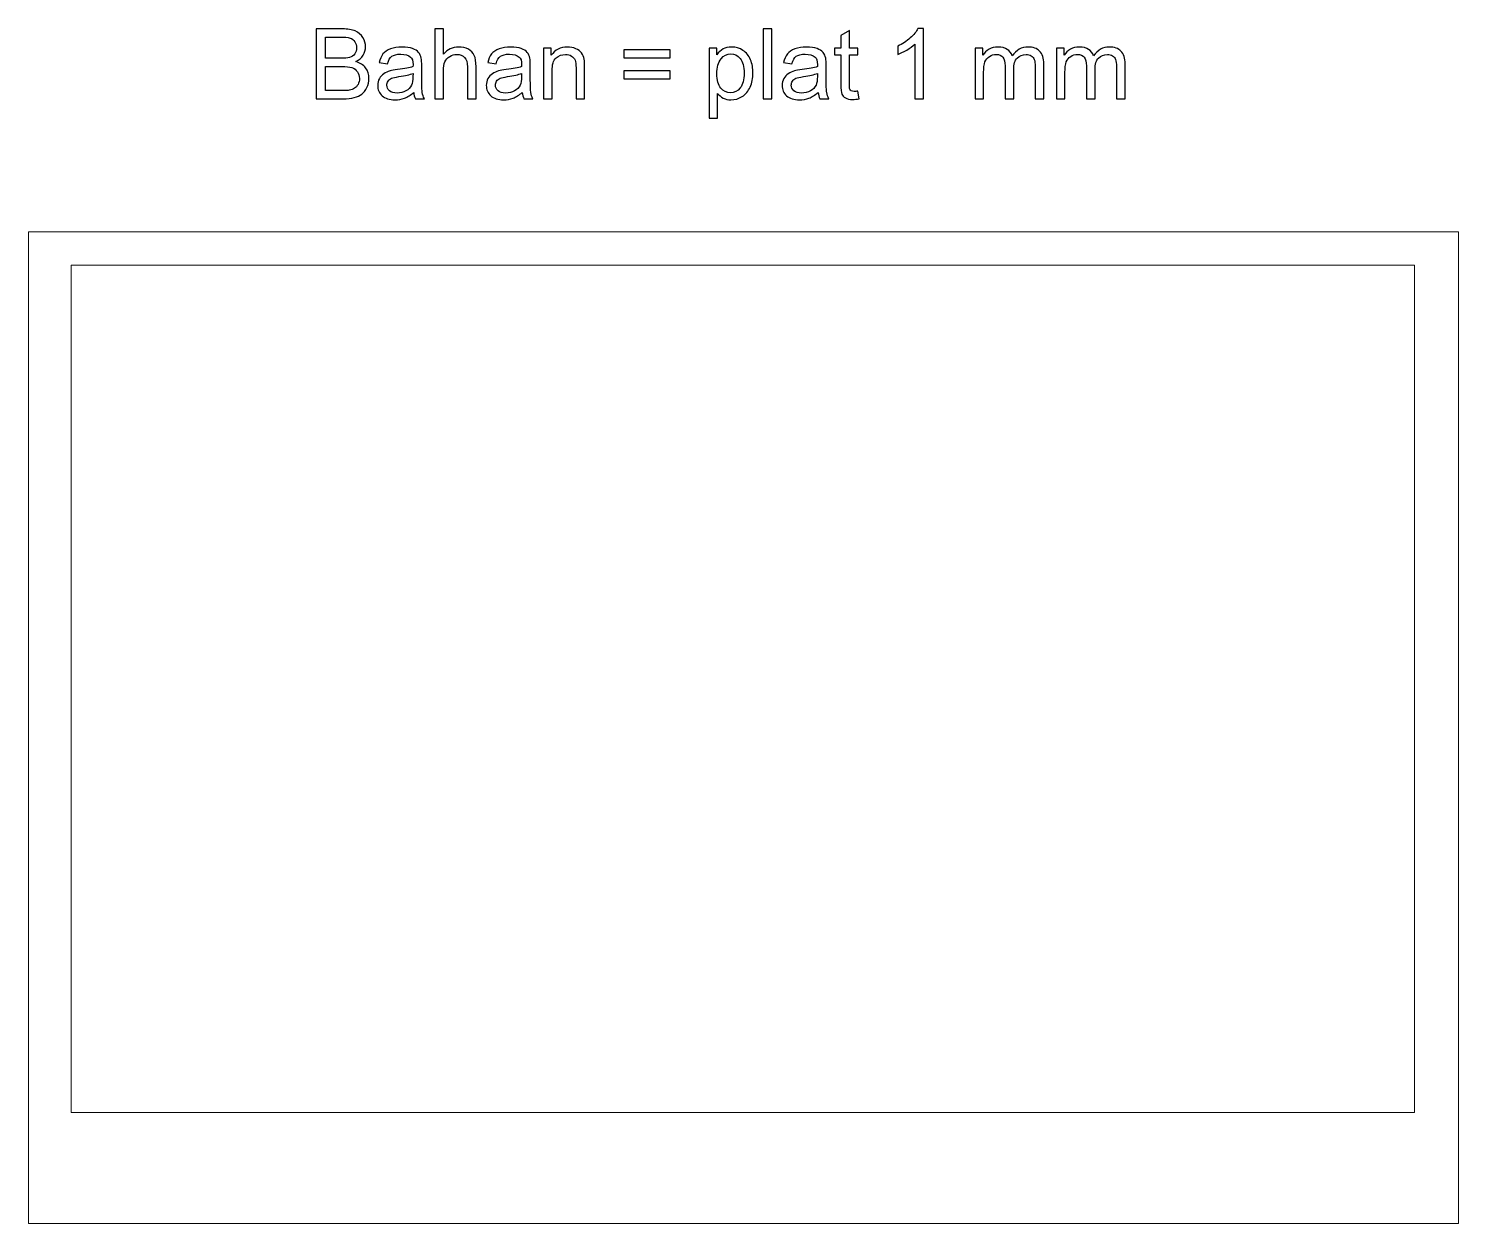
# Model space of a CAD drawing. Header units: millimetres. Extents: x -65 to 59, y -34 to 70.
import ezdxf

# ---------------------------------------------------------------- set-up
doc = ezdxf.new("R2010")
doc.units = ezdxf.units.MM
doc.header["$MEASUREMENT"] = 0
doc.layers.add('Layer 1', color=7, linetype='Continuous')

msp = doc.modelspace()

# ---------------------------------------------------------------- linework, layer by layer
at = {"layer": 'Layer 1', "color": 250, "lineweight": 20}
for points in [[(-64.9879, -33.5244), (59.0121, -33.5244), (59.0121, 52.4756), (-64.9879, 52.4756), (-64.9879, -33.5244)], [(-61.3009, -23.9024), (55.1991, -23.9024), (55.1991, 49.5976), (-61.3009, 49.5976), (-61.3009, -23.9024)]]:
    msp.add_lwpolyline(points, close=True, dxfattribs=at)
at = {"layer": 'Layer 1', "color": 250}
for points, knots in [([(-40.047, 64.0283), (-40.047, 64.0283), (-40.047, 70.0905), (-40.047, 70.0905), (-40.047, 70.0905), (-40.047, 70.0905), (-37.7723, 70.0905), (-37.7723, 70.0905), (-37.7723, 70.0905), (-37.3095, 70.0905), (-36.9383, 70.0298), (-36.6575, 69.907), (-36.6575, 69.907), (-36.3781, 69.7842), (-36.1594, 69.5952), (-36.0014, 69.3397), (-36.0014, 69.3397), (-35.8419, 69.0857), (-35.7629, 68.819), (-35.7629, 68.5396), (-35.7629, 68.5396), (-35.7629, 68.2814), (-35.8334, 68.0373), (-35.9731, 67.8087), (-35.9731, 67.8087), (-36.1128, 67.5801), (-36.3245, 67.3952), (-36.6081, 67.2541), (-36.6081, 67.2541), (-36.2412, 67.1469), (-35.959, 66.9634), (-35.7629, 66.7038), (-35.7629, 66.7038), (-35.5653, 66.4455), (-35.4665, 66.1393), (-35.4665, 65.7866), (-35.4665, 65.7866), (-35.4665, 65.5015), (-35.5272, 65.2376), (-35.6472, 64.9935), (-35.6472, 64.9935), (-35.7671, 64.7494), (-35.9153, 64.5617), (-36.0917, 64.4291), (-36.0917, 64.4291), (-36.2681, 64.2978), (-36.4896, 64.1976), (-36.7549, 64.1299), (-36.7549, 64.1299), (-37.0216, 64.0622), (-37.3476, 64.0283), (-37.7342, 64.0283), (-37.7342, 64.0283), (-37.7342, 64.0283), (-40.047, 64.0283), (-40.047, 64.0283)], [0, 0, 0, 0, 0.06666667, 0.06666667, 0.06666667, 0.06666667, 0.13333333, 0.13333333, 0.13333333, 0.13333333, 0.2, 0.2, 0.2, 0.2, 0.26666667, 0.26666667, 0.26666667, 0.26666667, 0.33333333, 0.33333333, 0.33333333, 0.33333333, 0.4, 0.4, 0.4, 0.4, 0.46666667, 0.46666667, 0.46666667, 0.46666667, 0.53333333, 0.53333333, 0.53333333, 0.53333333, 0.6, 0.6, 0.6, 0.6, 0.66666667, 0.66666667, 0.66666667, 0.66666667, 0.73333333, 0.73333333, 0.73333333, 0.73333333, 0.8, 0.8, 0.8, 0.8, 0.86666667, 0.86666667, 0.86666667, 0.86666667, 1, 1, 1, 1]), ([(-29.7501, 64.0283), (-29.7501, 64.0283), (-29.7501, 70.0905), (-29.7501, 70.0905), (-29.7501, 70.0905), (-29.7501, 70.0905), (-29.005, 70.0905), (-29.005, 70.0905), (-29.005, 70.0905), (-29.005, 70.0905), (-29.005, 67.9089), (-29.005, 67.9089), (-29.005, 67.9089), (-28.6593, 68.3139), (-28.2233, 68.5157), (-27.6955, 68.5157), (-27.6955, 68.5157), (-27.3724, 68.5157), (-27.0916, 68.4522), (-26.8517, 68.3237), (-26.8517, 68.3237), (-26.6132, 68.1953), (-26.4424, 68.0189), (-26.3394, 67.7932), (-26.3394, 67.7932), (-26.2364, 67.5674), (-26.1856, 67.2386), (-26.1856, 66.8096), (-26.1856, 66.8096), (-26.1856, 66.8096), (-26.1856, 64.0283), (-26.1856, 64.0283), (-26.1856, 64.0283), (-26.1856, 64.0283), (-26.9307, 64.0283), (-26.9307, 64.0283), (-26.9307, 64.0283), (-26.9307, 64.0283), (-26.9307, 66.8068), (-26.9307, 66.8068), (-26.9307, 66.8068), (-26.9307, 67.1779), (-27.0111, 67.4488), (-27.1706, 67.6182), (-27.1706, 67.6182), (-27.3314, 67.7875), (-27.5572, 67.8722), (-27.8507, 67.8722), (-27.8507, 67.8722), (-28.0695, 67.8722), (-28.2755, 67.8157), (-28.4688, 67.7014), (-28.4688, 67.7014), (-28.6621, 67.5871), (-28.799, 67.4319), (-28.8823, 67.2358), (-28.8823, 67.2358), (-28.9641, 67.041), (-29.005, 66.7715), (-29.005, 66.4272), (-29.005, 66.4272), (-29.005, 66.4272), (-29.005, 64.0283), (-29.005, 64.0283), (-29.005, 64.0283), (-29.005, 64.0283), (-29.7501, 64.0283), (-29.7501, 64.0283)], [0, 0, 0, 0, 0.05555556, 0.05555556, 0.05555556, 0.05555556, 0.11111111, 0.11111111, 0.11111111, 0.11111111, 0.16666667, 0.16666667, 0.16666667, 0.16666667, 0.22222222, 0.22222222, 0.22222222, 0.22222222, 0.27777778, 0.27777778, 0.27777778, 0.27777778, 0.33333333, 0.33333333, 0.33333333, 0.33333333, 0.38888889, 0.38888889, 0.38888889, 0.38888889, 0.44444444, 0.44444444, 0.44444444, 0.44444444, 0.5, 0.5, 0.5, 0.5, 0.55555556, 0.55555556, 0.55555556, 0.55555556, 0.61111111, 0.61111111, 0.61111111, 0.61111111, 0.66666667, 0.66666667, 0.66666667, 0.66666667, 0.72222222, 0.72222222, 0.72222222, 0.72222222, 0.77777778, 0.77777778, 0.77777778, 0.77777778, 0.83333333, 0.83333333, 0.83333333, 0.83333333, 0.88888889, 0.88888889, 0.88888889, 0.88888889, 1, 1, 1, 1]), ([(-1.2822, 64.0283), (-1.2822, 64.0283), (-1.2822, 70.0905), (-1.2822, 70.0905), (-1.2822, 70.0905), (-1.2822, 70.0905), (-0.5372, 70.0905), (-0.5372, 70.0905), (-0.5372, 70.0905), (-0.5372, 70.0905), (-0.5372, 64.0283), (-0.5372, 64.0283), (-0.5372, 64.0283), (-0.5372, 64.0283), (-1.2822, 64.0283), (-1.2822, 64.0283)], [0, 0, 0, 0, 0.2, 0.2, 0.2, 0.2, 0.4, 0.4, 0.4, 0.4, 0.6, 0.6, 0.6, 0.6, 1, 1, 1, 1]), ([(6.9417, 64.6929), (6.9417, 64.6929), (7.0433, 64.0354), (7.0433, 64.0354), (7.0433, 64.0354), (6.8345, 63.9916), (6.6468, 63.969), (6.4831, 63.969), (6.4831, 63.969), (6.2136, 63.969), (6.0048, 64.0114), (5.8552, 64.0974), (5.8552, 64.0974), (5.707, 64.1835), (5.6026, 64.295), (5.5419, 64.4347), (5.5419, 64.4347), (5.4812, 64.5744), (5.4516, 64.8679), (5.4516, 65.3152), (5.4516, 65.3152), (5.4516, 65.3152), (5.4516, 67.8468), (5.4516, 67.8468), (5.4516, 67.8468), (5.4516, 67.8468), (4.9013, 67.8468), (4.9013, 67.8468), (4.9013, 67.8468), (4.9013, 67.8468), (4.9013, 68.4225), (4.9013, 68.4225), (4.9013, 68.4225), (4.9013, 68.4225), (5.4516, 68.4225), (5.4516, 68.4225), (5.4516, 68.4225), (5.4516, 68.4225), (5.4516, 69.5091), (5.4516, 69.5091), (5.4516, 69.5091), (5.4516, 69.5091), (6.1967, 69.9564), (6.1967, 69.9564), (6.1967, 69.9564), (6.1967, 69.9564), (6.1967, 68.4225), (6.1967, 68.4225), (6.1967, 68.4225), (6.1967, 68.4225), (6.9417, 68.4225), (6.9417, 68.4225), (6.9417, 68.4225), (6.9417, 68.4225), (6.9417, 67.8468), (6.9417, 67.8468), (6.9417, 67.8468), (6.9417, 67.8468), (6.1967, 67.8468), (6.1967, 67.8468), (6.1967, 67.8468), (6.1967, 67.8468), (6.1967, 65.2729), (6.1967, 65.2729), (6.1967, 65.2729), (6.1967, 65.0598), (6.2094, 64.9229), (6.2362, 64.8623), (6.2362, 64.8623), (6.2616, 64.8016), (6.3039, 64.7536), (6.3632, 64.7169), (6.3632, 64.7169), (6.4225, 64.6816), (6.5071, 64.6633), (6.6172, 64.6633), (6.6172, 64.6633), (6.699, 64.6633), (6.8077, 64.6732), (6.9417, 64.6929)], [0, 0, 0, 0, 0.04761905, 0.04761905, 0.04761905, 0.04761905, 0.0952381, 0.0952381, 0.0952381, 0.0952381, 0.14285714, 0.14285714, 0.14285714, 0.14285714, 0.19047619, 0.19047619, 0.19047619, 0.19047619, 0.23809524, 0.23809524, 0.23809524, 0.23809524, 0.28571429, 0.28571429, 0.28571429, 0.28571429, 0.33333333, 0.33333333, 0.33333333, 0.33333333, 0.38095238, 0.38095238, 0.38095238, 0.38095238, 0.42857143, 0.42857143, 0.42857143, 0.42857143, 0.47619048, 0.47619048, 0.47619048, 0.47619048, 0.52380952, 0.52380952, 0.52380952, 0.52380952, 0.57142857, 0.57142857, 0.57142857, 0.57142857, 0.61904762, 0.61904762, 0.61904762, 0.61904762, 0.66666667, 0.66666667, 0.66666667, 0.66666667, 0.71428571, 0.71428571, 0.71428571, 0.71428571, 0.76190476, 0.76190476, 0.76190476, 0.76190476, 0.80952381, 0.80952381, 0.80952381, 0.80952381, 0.85714286, 0.85714286, 0.85714286, 0.85714286, 0.9047619, 0.9047619, 0.9047619, 0.9047619, 1, 1, 1, 1]), ([(12.62, 64.0283), (12.62, 64.0283), (11.8749, 64.0283), (11.8749, 64.0283), (11.8749, 64.0283), (11.8749, 64.0283), (11.8749, 68.7725), (11.8749, 68.7725), (11.8749, 68.7725), (11.6957, 68.6003), (11.4601, 68.4296), (11.1694, 68.2588), (11.1694, 68.2588), (10.8787, 68.0881), (10.6162, 67.9597), (10.3848, 67.875), (10.3848, 67.875), (10.3848, 67.875), (10.3848, 68.5947), (10.3848, 68.5947), (10.3848, 68.5947), (10.8011, 68.7894), (11.1652, 69.0265), (11.477, 69.3059), (11.477, 69.3059), (11.7889, 69.5839), (12.0104, 69.8534), (12.1402, 70.1159), (12.1402, 70.1159), (12.1402, 70.1159), (12.62, 70.1159), (12.62, 70.1159), (12.62, 70.1159), (12.62, 70.1159), (12.62, 64.0283), (12.62, 64.0283)], [0, 0, 0, 0, 0.1, 0.1, 0.1, 0.1, 0.2, 0.2, 0.2, 0.2, 0.3, 0.3, 0.3, 0.3, 0.4, 0.4, 0.4, 0.4, 0.5, 0.5, 0.5, 0.5, 0.6, 0.6, 0.6, 0.6, 0.7, 0.7, 0.7, 0.7, 0.8, 0.8, 0.8, 0.8, 1, 1, 1, 1]), ([(-39.2427, 67.542), (-39.2427, 67.542), (-37.9318, 67.542), (-37.9318, 67.542), (-37.9318, 67.542), (-37.5762, 67.542), (-37.3208, 67.566), (-37.1669, 67.6125), (-37.1669, 67.6125), (-36.9623, 67.6732), (-36.8085, 67.7748), (-36.7055, 67.9159), (-36.7055, 67.9159), (-36.6025, 68.057), (-36.5503, 68.2334), (-36.5503, 68.4465), (-36.5503, 68.4465), (-36.5503, 68.6483), (-36.5983, 68.8261), (-36.6956, 68.9785), (-36.6956, 68.9785), (-36.7916, 69.1323), (-36.9299, 69.2381), (-37.1091, 69.2946), (-37.1091, 69.2946), (-37.2883, 69.351), (-37.5959, 69.3793), (-38.0305, 69.3793), (-38.0305, 69.3793), (-38.0305, 69.3793), (-39.2427, 69.3793), (-39.2427, 69.3793), (-39.2427, 69.3793), (-39.2427, 69.3793), (-39.2427, 67.542), (-39.2427, 67.542)], [0, 0, 0, 0, 0.1, 0.1, 0.1, 0.1, 0.2, 0.2, 0.2, 0.2, 0.3, 0.3, 0.3, 0.3, 0.4, 0.4, 0.4, 0.4, 0.5, 0.5, 0.5, 0.5, 0.6, 0.6, 0.6, 0.6, 0.7, 0.7, 0.7, 0.7, 0.8, 0.8, 0.8, 0.8, 1, 1, 1, 1]), ([(-31.5888, 64.5786), (-31.8654, 64.343), (-32.1321, 64.1779), (-32.3875, 64.0805), (-32.3875, 64.0805), (-32.6429, 63.9831), (-32.9166, 63.9352), (-33.2102, 63.9352), (-33.2102, 63.9352), (-33.6928, 63.9352), (-34.0639, 64.0523), (-34.3235, 64.2879), (-34.3235, 64.2879), (-34.5832, 64.5222), (-34.713, 64.8228), (-34.713, 65.1882), (-34.713, 65.1882), (-34.713, 65.4027), (-34.6636, 65.5989), (-34.5662, 65.7767), (-34.5662, 65.7767), (-34.4675, 65.9545), (-34.3391, 66.0956), (-34.181, 66.2028), (-34.181, 66.2028), (-34.0216, 66.3101), (-33.8438, 66.3919), (-33.6448, 66.447), (-33.6448, 66.447), (-33.498, 66.4851), (-33.2765, 66.5217), (-32.9816, 66.5584), (-32.9816, 66.5584), (-32.3804, 66.629), (-31.9359, 66.7151), (-31.6523, 66.8138), (-31.6523, 66.8138), (-31.6495, 66.9154), (-31.6481, 66.9804), (-31.6481, 67.0072), (-31.6481, 67.0072), (-31.6481, 67.3091), (-31.7186, 67.5222), (-31.8597, 67.6464), (-31.8597, 67.6464), (-32.0502, 67.8143), (-32.3339, 67.8976), (-32.7092, 67.8976), (-32.7092, 67.8976), (-33.0606, 67.8976), (-33.3202, 67.8355), (-33.4867, 67.7127), (-33.4867, 67.7127), (-33.6547, 67.59), (-33.7774, 67.3726), (-33.8579, 67.0594), (-33.8579, 67.0594), (-33.8579, 67.0594), (-34.586, 67.161), (-34.586, 67.161), (-34.586, 67.161), (-34.5197, 67.4728), (-34.411, 67.7254), (-34.2586, 67.9173), (-34.2586, 67.9173), (-34.1062, 68.1092), (-33.8861, 68.256), (-33.5982, 68.3604), (-33.5982, 68.3604), (-33.3118, 68.4634), (-32.9773, 68.5157), (-32.5991, 68.5157), (-32.5991, 68.5157), (-32.2238, 68.5157), (-31.9176, 68.4719), (-31.6819, 68.383), (-31.6819, 68.383), (-31.4477, 68.2941), (-31.2741, 68.184), (-31.164, 68.05), (-31.164, 68.05), (-31.054, 67.9159), (-30.9764, 67.7466), (-30.9312, 67.542), (-30.9312, 67.542), (-30.9072, 67.415), (-30.8945, 67.1864), (-30.8945, 66.8576), (-30.8945, 66.8576), (-30.8945, 66.8576), (-30.8945, 65.8698), (-30.8945, 65.8698), (-30.8945, 65.8698), (-30.8945, 65.1798), (-30.879, 64.7437), (-30.848, 64.5589), (-30.848, 64.5589), (-30.8183, 64.374), (-30.7562, 64.1976), (-30.6659, 64.0283), (-30.6659, 64.0283), (-30.6659, 64.0283), (-31.4449, 64.0283), (-31.4449, 64.0283), (-31.4449, 64.0283), (-31.5196, 64.1849), (-31.5676, 64.3684), (-31.5888, 64.5786)], [0, 0, 0, 0, 0.03571429, 0.03571429, 0.03571429, 0.03571429, 0.07142857, 0.07142857, 0.07142857, 0.07142857, 0.10714286, 0.10714286, 0.10714286, 0.10714286, 0.14285714, 0.14285714, 0.14285714, 0.14285714, 0.17857143, 0.17857143, 0.17857143, 0.17857143, 0.21428571, 0.21428571, 0.21428571, 0.21428571, 0.25, 0.25, 0.25, 0.25, 0.28571429, 0.28571429, 0.28571429, 0.28571429, 0.32142857, 0.32142857, 0.32142857, 0.32142857, 0.35714286, 0.35714286, 0.35714286, 0.35714286, 0.39285714, 0.39285714, 0.39285714, 0.39285714, 0.42857143, 0.42857143, 0.42857143, 0.42857143, 0.46428571, 0.46428571, 0.46428571, 0.46428571, 0.5, 0.5, 0.5, 0.5, 0.53571429, 0.53571429, 0.53571429, 0.53571429, 0.57142857, 0.57142857, 0.57142857, 0.57142857, 0.60714286, 0.60714286, 0.60714286, 0.60714286, 0.64285714, 0.64285714, 0.64285714, 0.64285714, 0.67857143, 0.67857143, 0.67857143, 0.67857143, 0.71428571, 0.71428571, 0.71428571, 0.71428571, 0.75, 0.75, 0.75, 0.75, 0.78571429, 0.78571429, 0.78571429, 0.78571429, 0.82142857, 0.82142857, 0.82142857, 0.82142857, 0.85714286, 0.85714286, 0.85714286, 0.85714286, 0.89285714, 0.89285714, 0.89285714, 0.89285714, 0.92857143, 0.92857143, 0.92857143, 0.92857143, 1, 1, 1, 1]), ([(-22.171, 64.5786), (-22.4476, 64.343), (-22.7143, 64.1779), (-22.9697, 64.0805), (-22.9697, 64.0805), (-23.2251, 63.9831), (-23.4988, 63.9352), (-23.7924, 63.9352), (-23.7924, 63.9352), (-24.275, 63.9352), (-24.6461, 64.0523), (-24.9057, 64.2879), (-24.9057, 64.2879), (-25.1654, 64.5222), (-25.2952, 64.8228), (-25.2952, 65.1882), (-25.2952, 65.1882), (-25.2952, 65.4027), (-25.2458, 65.5989), (-25.1484, 65.7767), (-25.1484, 65.7767), (-25.0497, 65.9545), (-24.9213, 66.0956), (-24.7632, 66.2028), (-24.7632, 66.2028), (-24.6038, 66.3101), (-24.426, 66.3919), (-24.227, 66.447), (-24.227, 66.447), (-24.0802, 66.4851), (-23.8587, 66.5217), (-23.5638, 66.5584), (-23.5638, 66.5584), (-22.9626, 66.629), (-22.5181, 66.7151), (-22.2345, 66.8138), (-22.2345, 66.8138), (-22.2317, 66.9154), (-22.2303, 66.9804), (-22.2303, 67.0072), (-22.2303, 67.0072), (-22.2303, 67.3091), (-22.3008, 67.5222), (-22.4419, 67.6464), (-22.4419, 67.6464), (-22.6324, 67.8143), (-22.9161, 67.8976), (-23.2914, 67.8976), (-23.2914, 67.8976), (-23.6428, 67.8976), (-23.9024, 67.8355), (-24.0689, 67.7127), (-24.0689, 67.7127), (-24.2369, 67.59), (-24.3596, 67.3726), (-24.4401, 67.0594), (-24.4401, 67.0594), (-24.4401, 67.0594), (-25.1682, 67.161), (-25.1682, 67.161), (-25.1682, 67.161), (-25.1019, 67.4728), (-24.9932, 67.7254), (-24.8408, 67.9173), (-24.8408, 67.9173), (-24.6884, 68.1092), (-24.4683, 68.256), (-24.1804, 68.3604), (-24.1804, 68.3604), (-23.894, 68.4634), (-23.5595, 68.5157), (-23.1813, 68.5157), (-23.1813, 68.5157), (-22.806, 68.5157), (-22.4998, 68.4719), (-22.2641, 68.383), (-22.2641, 68.383), (-22.0299, 68.2941), (-21.8563, 68.184), (-21.7462, 68.05), (-21.7462, 68.05), (-21.6362, 67.9159), (-21.5586, 67.7466), (-21.5134, 67.542), (-21.5134, 67.542), (-21.4894, 67.415), (-21.4767, 67.1864), (-21.4767, 66.8576), (-21.4767, 66.8576), (-21.4767, 66.8576), (-21.4767, 65.8698), (-21.4767, 65.8698), (-21.4767, 65.8698), (-21.4767, 65.1798), (-21.4612, 64.7437), (-21.4302, 64.5589), (-21.4302, 64.5589), (-21.4005, 64.374), (-21.3384, 64.1976), (-21.2481, 64.0283), (-21.2481, 64.0283), (-21.2481, 64.0283), (-22.0271, 64.0283), (-22.0271, 64.0283), (-22.0271, 64.0283), (-22.1018, 64.1849), (-22.1498, 64.3684), (-22.171, 64.5786)], [0, 0, 0, 0, 0.03571429, 0.03571429, 0.03571429, 0.03571429, 0.07142857, 0.07142857, 0.07142857, 0.07142857, 0.10714286, 0.10714286, 0.10714286, 0.10714286, 0.14285714, 0.14285714, 0.14285714, 0.14285714, 0.17857143, 0.17857143, 0.17857143, 0.17857143, 0.21428571, 0.21428571, 0.21428571, 0.21428571, 0.25, 0.25, 0.25, 0.25, 0.28571429, 0.28571429, 0.28571429, 0.28571429, 0.32142857, 0.32142857, 0.32142857, 0.32142857, 0.35714286, 0.35714286, 0.35714286, 0.35714286, 0.39285714, 0.39285714, 0.39285714, 0.39285714, 0.42857143, 0.42857143, 0.42857143, 0.42857143, 0.46428571, 0.46428571, 0.46428571, 0.46428571, 0.5, 0.5, 0.5, 0.5, 0.53571429, 0.53571429, 0.53571429, 0.53571429, 0.57142857, 0.57142857, 0.57142857, 0.57142857, 0.60714286, 0.60714286, 0.60714286, 0.60714286, 0.64285714, 0.64285714, 0.64285714, 0.64285714, 0.67857143, 0.67857143, 0.67857143, 0.67857143, 0.71428571, 0.71428571, 0.71428571, 0.71428571, 0.75, 0.75, 0.75, 0.75, 0.78571429, 0.78571429, 0.78571429, 0.78571429, 0.82142857, 0.82142857, 0.82142857, 0.82142857, 0.85714286, 0.85714286, 0.85714286, 0.85714286, 0.89285714, 0.89285714, 0.89285714, 0.89285714, 0.92857143, 0.92857143, 0.92857143, 0.92857143, 1, 1, 1, 1]), ([(-20.3323, 64.0283), (-20.3323, 64.0283), (-20.3323, 68.4225), (-20.3323, 68.4225), (-20.3323, 68.4225), (-20.3323, 68.4225), (-19.6634, 68.4225), (-19.6634, 68.4225), (-19.6634, 68.4225), (-19.6634, 68.4225), (-19.6634, 67.7988), (-19.6634, 67.7988), (-19.6634, 67.7988), (-19.3417, 68.2772), (-18.876, 68.5157), (-18.2678, 68.5157), (-18.2678, 68.5157), (-18.0025, 68.5157), (-17.7598, 68.4677), (-17.5383, 68.3731), (-17.5383, 68.3731), (-17.3167, 68.2786), (-17.1502, 68.153), (-17.0402, 67.9992), (-17.0402, 67.9992), (-16.9301, 67.8454), (-16.8525, 67.6619), (-16.8087, 67.4503), (-16.8087, 67.4503), (-16.7819, 67.312), (-16.7678, 67.0707), (-16.7678, 66.7264), (-16.7678, 66.7264), (-16.7678, 66.7264), (-16.7678, 64.0283), (-16.7678, 64.0283), (-16.7678, 64.0283), (-16.7678, 64.0283), (-17.5129, 64.0283), (-17.5129, 64.0283), (-17.5129, 64.0283), (-17.5129, 64.0283), (-17.5129, 66.6981), (-17.5129, 66.6981), (-17.5129, 66.6981), (-17.5129, 67.0015), (-17.5411, 67.2287), (-17.599, 67.3783), (-17.599, 67.3783), (-17.6568, 67.5279), (-17.7598, 67.6478), (-17.9066, 67.7381), (-17.9066, 67.7381), (-18.0533, 67.827), (-18.2269, 67.8722), (-18.4245, 67.8722), (-18.4245, 67.8722), (-18.7406, 67.8722), (-19.0129, 67.772), (-19.2429, 67.5702), (-19.2429, 67.5702), (-19.4729, 67.3698), (-19.5872, 66.9874), (-19.5872, 66.4258), (-19.5872, 66.4258), (-19.5872, 66.4258), (-19.5872, 64.0283), (-19.5872, 64.0283), (-19.5872, 64.0283), (-19.5872, 64.0283), (-20.3323, 64.0283), (-20.3323, 64.0283)], [0, 0, 0, 0, 0.05263158, 0.05263158, 0.05263158, 0.05263158, 0.10526316, 0.10526316, 0.10526316, 0.10526316, 0.15789474, 0.15789474, 0.15789474, 0.15789474, 0.21052632, 0.21052632, 0.21052632, 0.21052632, 0.26315789, 0.26315789, 0.26315789, 0.26315789, 0.31578947, 0.31578947, 0.31578947, 0.31578947, 0.36842105, 0.36842105, 0.36842105, 0.36842105, 0.42105263, 0.42105263, 0.42105263, 0.42105263, 0.47368421, 0.47368421, 0.47368421, 0.47368421, 0.52631579, 0.52631579, 0.52631579, 0.52631579, 0.57894737, 0.57894737, 0.57894737, 0.57894737, 0.63157895, 0.63157895, 0.63157895, 0.63157895, 0.68421053, 0.68421053, 0.68421053, 0.68421053, 0.73684211, 0.73684211, 0.73684211, 0.73684211, 0.78947368, 0.78947368, 0.78947368, 0.78947368, 0.84210526, 0.84210526, 0.84210526, 0.84210526, 0.89473684, 0.89473684, 0.89473684, 0.89473684, 1, 1, 1, 1]), ([(-9.3595, 67.5928), (-9.3595, 67.5928), (-13.3558, 67.5928), (-13.3558, 67.5928), (-13.3558, 67.5928), (-13.3558, 67.5928), (-13.3558, 68.2871), (-13.3558, 68.2871), (-13.3558, 68.2871), (-13.3558, 68.2871), (-9.3595, 68.2871), (-9.3595, 68.2871), (-9.3595, 68.2871), (-9.3595, 68.2871), (-9.3595, 67.5928), (-9.3595, 67.5928)], [0, 0, 0, 0, 0.2, 0.2, 0.2, 0.2, 0.4, 0.4, 0.4, 0.4, 0.6, 0.6, 0.6, 0.6, 1, 1, 1, 1]), ([(-5.9742, 62.3434), (-5.9742, 62.3434), (-5.9742, 68.4225), (-5.9742, 68.4225), (-5.9742, 68.4225), (-5.9742, 68.4225), (-5.2969, 68.4225), (-5.2969, 68.4225), (-5.2969, 68.4225), (-5.2969, 68.4225), (-5.2969, 67.8454), (-5.2969, 67.8454), (-5.2969, 67.8454), (-5.1374, 68.0683), (-4.9568, 68.2362), (-4.755, 68.3477), (-4.755, 68.3477), (-4.5546, 68.4592), (-4.3105, 68.5157), (-4.024, 68.5157), (-4.024, 68.5157), (-3.6487, 68.5157), (-3.3185, 68.4197), (-3.032, 68.2264), (-3.032, 68.2264), (-2.7456, 68.0345), (-2.5297, 67.7621), (-2.3829, 67.4122), (-2.3829, 67.4122), (-2.2376, 67.0608), (-2.1642, 66.677), (-2.1642, 66.2579), (-2.1642, 66.2579), (-2.1642, 65.8105), (-2.2446, 65.407), (-2.4055, 65.0471), (-2.4055, 65.0471), (-2.5664, 64.6887), (-2.8006, 64.4135), (-3.1082, 64.2216), (-3.1082, 64.2216), (-3.4144, 64.0311), (-3.7376, 63.9352), (-4.0762, 63.9352), (-4.0762, 63.9352), (-4.3246, 63.9352), (-4.5476, 63.9874), (-4.7437, 64.0918), (-4.7437, 64.0918), (-4.9413, 64.1962), (-5.1021, 64.3275), (-5.2291, 64.4869), (-5.2291, 64.4869), (-5.2291, 64.4869), (-5.2291, 62.3434), (-5.2291, 62.3434), (-5.2291, 62.3434), (-5.2291, 62.3434), (-5.9742, 62.3434), (-5.9742, 62.3434)], [0, 0, 0, 0, 0.0625, 0.0625, 0.0625, 0.0625, 0.125, 0.125, 0.125, 0.125, 0.1875, 0.1875, 0.1875, 0.1875, 0.25, 0.25, 0.25, 0.25, 0.3125, 0.3125, 0.3125, 0.3125, 0.375, 0.375, 0.375, 0.375, 0.4375, 0.4375, 0.4375, 0.4375, 0.5, 0.5, 0.5, 0.5, 0.5625, 0.5625, 0.5625, 0.5625, 0.625, 0.625, 0.625, 0.625, 0.6875, 0.6875, 0.6875, 0.6875, 0.75, 0.75, 0.75, 0.75, 0.8125, 0.8125, 0.8125, 0.8125, 0.875, 0.875, 0.875, 0.875, 1, 1, 1, 1]), ([(3.4859, 64.5786), (3.2093, 64.343), (2.9426, 64.1779), (2.6872, 64.0805), (2.6872, 64.0805), (2.4318, 63.9831), (2.1581, 63.9352), (1.8645, 63.9352), (1.8645, 63.9352), (1.3819, 63.9352), (1.0108, 64.0523), (0.7512, 64.2879), (0.7512, 64.2879), (0.4915, 64.5222), (0.3617, 64.8228), (0.3617, 65.1882), (0.3617, 65.1882), (0.3617, 65.4027), (0.4111, 65.5989), (0.5085, 65.7767), (0.5085, 65.7767), (0.6072, 65.9545), (0.7356, 66.0956), (0.8937, 66.2028), (0.8937, 66.2028), (1.0531, 66.3101), (1.2309, 66.3919), (1.4299, 66.447), (1.4299, 66.447), (1.5767, 66.4851), (1.7982, 66.5217), (2.0931, 66.5584), (2.0931, 66.5584), (2.6943, 66.629), (3.1388, 66.7151), (3.4224, 66.8138), (3.4224, 66.8138), (3.4252, 66.9154), (3.4266, 66.9804), (3.4266, 67.0072), (3.4266, 67.0072), (3.4266, 67.3091), (3.3561, 67.5222), (3.215, 67.6464), (3.215, 67.6464), (3.0245, 67.8143), (2.7408, 67.8976), (2.3655, 67.8976), (2.3655, 67.8976), (2.0141, 67.8976), (1.7545, 67.8355), (1.588, 67.7127), (1.588, 67.7127), (1.42, 67.59), (1.2973, 67.3726), (1.2168, 67.0594), (1.2168, 67.0594), (1.2168, 67.0594), (0.4887, 67.161), (0.4887, 67.161), (0.4887, 67.161), (0.555, 67.4728), (0.6637, 67.7254), (0.8161, 67.9173), (0.8161, 67.9173), (0.9685, 68.1092), (1.1886, 68.256), (1.4765, 68.3604), (1.4765, 68.3604), (1.7629, 68.4634), (2.0974, 68.5157), (2.4756, 68.5157), (2.4756, 68.5157), (2.8509, 68.5157), (3.1571, 68.4719), (3.3928, 68.383), (3.3928, 68.383), (3.627, 68.2941), (3.8006, 68.184), (3.9107, 68.05), (3.9107, 68.05), (4.0207, 67.9159), (4.0983, 67.7466), (4.1435, 67.542), (4.1435, 67.542), (4.1675, 67.415), (4.1802, 67.1864), (4.1802, 66.8576), (4.1802, 66.8576), (4.1802, 66.8576), (4.1802, 65.8698), (4.1802, 65.8698), (4.1802, 65.8698), (4.1802, 65.1798), (4.1957, 64.7437), (4.2267, 64.5589), (4.2267, 64.5589), (4.2564, 64.374), (4.3185, 64.1976), (4.4088, 64.0283), (4.4088, 64.0283), (4.4088, 64.0283), (3.6298, 64.0283), (3.6298, 64.0283), (3.6298, 64.0283), (3.5551, 64.1849), (3.5071, 64.3684), (3.4859, 64.5786)], [0, 0, 0, 0, 0.03571429, 0.03571429, 0.03571429, 0.03571429, 0.07142857, 0.07142857, 0.07142857, 0.07142857, 0.10714286, 0.10714286, 0.10714286, 0.10714286, 0.14285714, 0.14285714, 0.14285714, 0.14285714, 0.17857143, 0.17857143, 0.17857143, 0.17857143, 0.21428571, 0.21428571, 0.21428571, 0.21428571, 0.25, 0.25, 0.25, 0.25, 0.28571429, 0.28571429, 0.28571429, 0.28571429, 0.32142857, 0.32142857, 0.32142857, 0.32142857, 0.35714286, 0.35714286, 0.35714286, 0.35714286, 0.39285714, 0.39285714, 0.39285714, 0.39285714, 0.42857143, 0.42857143, 0.42857143, 0.42857143, 0.46428571, 0.46428571, 0.46428571, 0.46428571, 0.5, 0.5, 0.5, 0.5, 0.53571429, 0.53571429, 0.53571429, 0.53571429, 0.57142857, 0.57142857, 0.57142857, 0.57142857, 0.60714286, 0.60714286, 0.60714286, 0.60714286, 0.64285714, 0.64285714, 0.64285714, 0.64285714, 0.67857143, 0.67857143, 0.67857143, 0.67857143, 0.71428571, 0.71428571, 0.71428571, 0.71428571, 0.75, 0.75, 0.75, 0.75, 0.78571429, 0.78571429, 0.78571429, 0.78571429, 0.82142857, 0.82142857, 0.82142857, 0.82142857, 0.85714286, 0.85714286, 0.85714286, 0.85714286, 0.89285714, 0.89285714, 0.89285714, 0.89285714, 0.92857143, 0.92857143, 0.92857143, 0.92857143, 1, 1, 1, 1]), ([(17.0904, 64.0283), (17.0904, 64.0283), (17.0904, 68.4225), (17.0904, 68.4225), (17.0904, 68.4225), (17.0904, 68.4225), (17.7593, 68.4225), (17.7593, 68.4225), (17.7593, 68.4225), (17.7593, 68.4225), (17.7593, 67.8016), (17.7593, 67.8016), (17.7593, 67.8016), (17.8961, 68.0161), (18.0796, 68.1897), (18.3082, 68.3195), (18.3082, 68.3195), (18.5368, 68.4507), (18.7964, 68.5157), (19.0885, 68.5157), (19.0885, 68.5157), (19.4131, 68.5157), (19.6798, 68.4479), (19.8872, 68.3139), (19.8872, 68.3139), (20.0947, 68.1784), (20.2414, 67.9907), (20.3261, 67.748), (20.3261, 67.748), (20.676, 68.2602), (21.129, 68.5157), (21.6878, 68.5157), (21.6878, 68.5157), (22.1253, 68.5157), (22.4625, 68.3957), (22.6968, 68.1544), (22.6968, 68.1544), (22.9324, 67.9131), (23.051, 67.542), (23.051, 67.041), (23.051, 67.041), (23.051, 67.041), (23.051, 64.0283), (23.051, 64.0283), (23.051, 64.0283), (23.051, 64.0283), (22.3059, 64.0283), (22.3059, 64.0283), (22.3059, 64.0283), (22.3059, 64.0283), (22.3059, 66.7941), (22.3059, 66.7941), (22.3059, 66.7941), (22.3059, 67.0904), (22.2805, 67.3049), (22.2325, 67.4361), (22.2325, 67.4361), (22.1845, 67.5674), (22.097, 67.6718), (21.9686, 67.7522), (21.9686, 67.7522), (21.8416, 67.8327), (21.6921, 67.8722), (21.5213, 67.8722), (21.5213, 67.8722), (21.2109, 67.8722), (20.954, 67.7692), (20.7494, 67.5646), (20.7494, 67.5646), (20.5448, 67.3585), (20.4432, 67.0297), (20.4432, 66.5782), (20.4432, 66.5782), (20.4432, 66.5782), (20.4432, 64.0283), (20.4432, 64.0283), (20.4432, 64.0283), (20.4432, 64.0283), (19.6981, 64.0283), (19.6981, 64.0283), (19.6981, 64.0283), (19.6981, 64.0283), (19.6981, 66.8802), (19.6981, 66.8802), (19.6981, 66.8802), (19.6981, 67.2104), (19.6375, 67.4587), (19.5161, 67.6238), (19.5161, 67.6238), (19.3948, 67.7889), (19.1958, 67.8722), (18.9206, 67.8722), (18.9206, 67.8722), (18.7118, 67.8722), (18.5185, 67.8171), (18.3407, 67.7071), (18.3407, 67.7071), (18.1629, 67.597), (18.0344, 67.4361), (17.954, 67.2231), (17.954, 67.2231), (17.875, 67.0114), (17.8355, 66.7052), (17.8355, 66.3058), (17.8355, 66.3058), (17.8355, 66.3058), (17.8355, 64.0283), (17.8355, 64.0283), (17.8355, 64.0283), (17.8355, 64.0283), (17.0904, 64.0283), (17.0904, 64.0283)], [0, 0, 0, 0, 0.03448276, 0.03448276, 0.03448276, 0.03448276, 0.06896552, 0.06896552, 0.06896552, 0.06896552, 0.10344828, 0.10344828, 0.10344828, 0.10344828, 0.13793103, 0.13793103, 0.13793103, 0.13793103, 0.17241379, 0.17241379, 0.17241379, 0.17241379, 0.20689655, 0.20689655, 0.20689655, 0.20689655, 0.24137931, 0.24137931, 0.24137931, 0.24137931, 0.27586207, 0.27586207, 0.27586207, 0.27586207, 0.31034483, 0.31034483, 0.31034483, 0.31034483, 0.34482759, 0.34482759, 0.34482759, 0.34482759, 0.37931034, 0.37931034, 0.37931034, 0.37931034, 0.4137931, 0.4137931, 0.4137931, 0.4137931, 0.44827586, 0.44827586, 0.44827586, 0.44827586, 0.48275862, 0.48275862, 0.48275862, 0.48275862, 0.51724138, 0.51724138, 0.51724138, 0.51724138, 0.55172414, 0.55172414, 0.55172414, 0.55172414, 0.5862069, 0.5862069, 0.5862069, 0.5862069, 0.62068966, 0.62068966, 0.62068966, 0.62068966, 0.65517241, 0.65517241, 0.65517241, 0.65517241, 0.68965517, 0.68965517, 0.68965517, 0.68965517, 0.72413793, 0.72413793, 0.72413793, 0.72413793, 0.75862069, 0.75862069, 0.75862069, 0.75862069, 0.79310345, 0.79310345, 0.79310345, 0.79310345, 0.82758621, 0.82758621, 0.82758621, 0.82758621, 0.86206897, 0.86206897, 0.86206897, 0.86206897, 0.89655172, 0.89655172, 0.89655172, 0.89655172, 0.93103448, 0.93103448, 0.93103448, 0.93103448, 1, 1, 1, 1]), ([(24.1432, 64.0283), (24.1432, 64.0283), (24.1432, 68.4225), (24.1432, 68.4225), (24.1432, 68.4225), (24.1432, 68.4225), (24.8121, 68.4225), (24.8121, 68.4225), (24.8121, 68.4225), (24.8121, 68.4225), (24.8121, 67.8016), (24.8121, 67.8016), (24.8121, 67.8016), (24.9489, 68.0161), (25.1324, 68.1897), (25.361, 68.3195), (25.361, 68.3195), (25.5896, 68.4507), (25.8492, 68.5157), (26.1413, 68.5157), (26.1413, 68.5157), (26.4659, 68.5157), (26.7326, 68.4479), (26.94, 68.3139), (26.94, 68.3139), (27.1475, 68.1784), (27.2942, 67.9907), (27.3789, 67.748), (27.3789, 67.748), (27.7288, 68.2602), (28.1818, 68.5157), (28.7406, 68.5157), (28.7406, 68.5157), (29.1781, 68.5157), (29.5153, 68.3957), (29.7496, 68.1544), (29.7496, 68.1544), (29.9852, 67.9131), (30.1038, 67.542), (30.1038, 67.041), (30.1038, 67.041), (30.1038, 67.041), (30.1038, 64.0283), (30.1038, 64.0283), (30.1038, 64.0283), (30.1038, 64.0283), (29.3587, 64.0283), (29.3587, 64.0283), (29.3587, 64.0283), (29.3587, 64.0283), (29.3587, 66.7941), (29.3587, 66.7941), (29.3587, 66.7941), (29.3587, 67.0904), (29.3333, 67.3049), (29.2853, 67.4361), (29.2853, 67.4361), (29.2373, 67.5674), (29.1498, 67.6718), (29.0214, 67.7522), (29.0214, 67.7522), (28.8944, 67.8327), (28.7449, 67.8722), (28.5741, 67.8722), (28.5741, 67.8722), (28.2637, 67.8722), (28.0068, 67.7692), (27.8022, 67.5646), (27.8022, 67.5646), (27.5976, 67.3585), (27.496, 67.0297), (27.496, 66.5782), (27.496, 66.5782), (27.496, 66.5782), (27.496, 64.0283), (27.496, 64.0283), (27.496, 64.0283), (27.496, 64.0283), (26.7509, 64.0283), (26.7509, 64.0283), (26.7509, 64.0283), (26.7509, 64.0283), (26.7509, 66.8802), (26.7509, 66.8802), (26.7509, 66.8802), (26.7509, 67.2104), (26.6903, 67.4587), (26.5689, 67.6238), (26.5689, 67.6238), (26.4476, 67.7889), (26.2486, 67.8722), (25.9734, 67.8722), (25.9734, 67.8722), (25.7646, 67.8722), (25.5713, 67.8171), (25.3935, 67.7071), (25.3935, 67.7071), (25.2157, 67.597), (25.0872, 67.4361), (25.0068, 67.2231), (25.0068, 67.2231), (24.9278, 67.0114), (24.8883, 66.7052), (24.8883, 66.3058), (24.8883, 66.3058), (24.8883, 66.3058), (24.8883, 64.0283), (24.8883, 64.0283), (24.8883, 64.0283), (24.8883, 64.0283), (24.1432, 64.0283), (24.1432, 64.0283)], [0, 0, 0, 0, 0.03448276, 0.03448276, 0.03448276, 0.03448276, 0.06896552, 0.06896552, 0.06896552, 0.06896552, 0.10344828, 0.10344828, 0.10344828, 0.10344828, 0.13793103, 0.13793103, 0.13793103, 0.13793103, 0.17241379, 0.17241379, 0.17241379, 0.17241379, 0.20689655, 0.20689655, 0.20689655, 0.20689655, 0.24137931, 0.24137931, 0.24137931, 0.24137931, 0.27586207, 0.27586207, 0.27586207, 0.27586207, 0.31034483, 0.31034483, 0.31034483, 0.31034483, 0.34482759, 0.34482759, 0.34482759, 0.34482759, 0.37931034, 0.37931034, 0.37931034, 0.37931034, 0.4137931, 0.4137931, 0.4137931, 0.4137931, 0.44827586, 0.44827586, 0.44827586, 0.44827586, 0.48275862, 0.48275862, 0.48275862, 0.48275862, 0.51724138, 0.51724138, 0.51724138, 0.51724138, 0.55172414, 0.55172414, 0.55172414, 0.55172414, 0.5862069, 0.5862069, 0.5862069, 0.5862069, 0.62068966, 0.62068966, 0.62068966, 0.62068966, 0.65517241, 0.65517241, 0.65517241, 0.65517241, 0.68965517, 0.68965517, 0.68965517, 0.68965517, 0.72413793, 0.72413793, 0.72413793, 0.72413793, 0.75862069, 0.75862069, 0.75862069, 0.75862069, 0.79310345, 0.79310345, 0.79310345, 0.79310345, 0.82758621, 0.82758621, 0.82758621, 0.82758621, 0.86206897, 0.86206897, 0.86206897, 0.86206897, 0.89655172, 0.89655172, 0.89655172, 0.89655172, 0.93103448, 0.93103448, 0.93103448, 0.93103448, 1, 1, 1, 1]), ([(-5.2969, 66.1986), (-5.2969, 65.6356), (-5.1826, 65.2193), (-4.9554, 64.9498), (-4.9554, 64.9498), (-4.7268, 64.6802), (-4.4502, 64.5448), (-4.1256, 64.5448), (-4.1256, 64.5448), (-3.7954, 64.5448), (-3.5132, 64.6845), (-3.279, 64.9639), (-3.279, 64.9639), (-3.0433, 65.2433), (-2.9262, 65.6751), (-2.9262, 66.2607), (-2.9262, 66.2607), (-2.9262, 66.8195), (-3.0405, 67.2372), (-3.2705, 67.5152), (-3.2705, 67.5152), (-3.5005, 67.7932), (-3.7743, 67.9314), (-4.0932, 67.9314), (-4.0932, 67.9314), (-4.4093, 67.9314), (-4.6887, 67.7833), (-4.9314, 67.4884), (-4.9314, 67.4884), (-5.1755, 67.192), (-5.2969, 66.763), (-5.2969, 66.1986)], [0, 0, 0, 0, 0.11111111, 0.11111111, 0.11111111, 0.11111111, 0.22222222, 0.22222222, 0.22222222, 0.22222222, 0.33333333, 0.33333333, 0.33333333, 0.33333333, 0.44444444, 0.44444444, 0.44444444, 0.44444444, 0.55555556, 0.55555556, 0.55555556, 0.55555556, 0.66666667, 0.66666667, 0.66666667, 0.66666667, 0.77777778, 0.77777778, 0.77777778, 0.77777778, 1, 1, 1, 1]), ([(-39.2427, 64.7395), (-39.2427, 64.7395), (-37.7328, 64.7395), (-37.7328, 64.7395), (-37.7328, 64.7395), (-37.4732, 64.7395), (-37.2911, 64.7494), (-37.1853, 64.7691), (-37.1853, 64.7691), (-37.0018, 64.8016), (-36.8466, 64.8566), (-36.7224, 64.9342), (-36.7224, 64.9342), (-36.5983, 65.0118), (-36.4967, 65.1247), (-36.4162, 65.2729), (-36.4162, 65.2729), (-36.3358, 65.4211), (-36.2963, 65.5918), (-36.2963, 65.7851), (-36.2963, 65.7851), (-36.2963, 66.0123), (-36.3541, 66.2085), (-36.4713, 66.3764), (-36.4713, 66.3764), (-36.587, 66.5443), (-36.7478, 66.6614), (-36.9539, 66.7292), (-36.9539, 66.7292), (-37.1585, 66.7969), (-37.4548, 66.8308), (-37.84, 66.8308), (-37.84, 66.8308), (-37.84, 66.8308), (-39.2427, 66.8308), (-39.2427, 66.8308), (-39.2427, 66.8308), (-39.2427, 66.8308), (-39.2427, 64.7395), (-39.2427, 64.7395)], [0, 0, 0, 0, 0.09090909, 0.09090909, 0.09090909, 0.09090909, 0.18181818, 0.18181818, 0.18181818, 0.18181818, 0.27272727, 0.27272727, 0.27272727, 0.27272727, 0.36363636, 0.36363636, 0.36363636, 0.36363636, 0.45454545, 0.45454545, 0.45454545, 0.45454545, 0.54545455, 0.54545455, 0.54545455, 0.54545455, 0.63636364, 0.63636364, 0.63636364, 0.63636364, 0.72727273, 0.72727273, 0.72727273, 0.72727273, 0.81818182, 0.81818182, 0.81818182, 0.81818182, 1, 1, 1, 1]), ([(-31.6481, 66.2296), (-31.919, 66.1196), (-32.3254, 66.0264), (-32.8673, 65.9502), (-32.8673, 65.9502), (-33.1749, 65.9065), (-33.3922, 65.8571), (-33.5192, 65.8021), (-33.5192, 65.8021), (-33.6462, 65.747), (-33.7436, 65.6666), (-33.8127, 65.5622), (-33.8127, 65.5622), (-33.8819, 65.4564), (-33.9171, 65.3392), (-33.9171, 65.2094), (-33.9171, 65.2094), (-33.9171, 65.0133), (-33.8423, 64.8482), (-33.6914, 64.7169), (-33.6914, 64.7169), (-33.5404, 64.5857), (-33.3202, 64.5194), (-33.0309, 64.5194), (-33.0309, 64.5194), (-32.7445, 64.5194), (-32.4891, 64.5815), (-32.2647, 64.707), (-32.2647, 64.707), (-32.0418, 64.8312), (-31.8767, 65.002), (-31.7722, 65.2179), (-31.7722, 65.2179), (-31.6918, 65.3858), (-31.6523, 65.6327), (-31.6523, 65.9587), (-31.6523, 65.9587), (-31.6523, 65.9587), (-31.6481, 66.2296), (-31.6481, 66.2296)], [0, 0, 0, 0, 0.09090909, 0.09090909, 0.09090909, 0.09090909, 0.18181818, 0.18181818, 0.18181818, 0.18181818, 0.27272727, 0.27272727, 0.27272727, 0.27272727, 0.36363636, 0.36363636, 0.36363636, 0.36363636, 0.45454545, 0.45454545, 0.45454545, 0.45454545, 0.54545455, 0.54545455, 0.54545455, 0.54545455, 0.63636364, 0.63636364, 0.63636364, 0.63636364, 0.72727273, 0.72727273, 0.72727273, 0.72727273, 0.81818182, 0.81818182, 0.81818182, 0.81818182, 1, 1, 1, 1]), ([(-22.2303, 66.2296), (-22.5012, 66.1196), (-22.9076, 66.0264), (-23.4495, 65.9502), (-23.4495, 65.9502), (-23.7571, 65.9065), (-23.9744, 65.8571), (-24.1014, 65.8021), (-24.1014, 65.8021), (-24.2284, 65.747), (-24.3258, 65.6666), (-24.3949, 65.5622), (-24.3949, 65.5622), (-24.4641, 65.4564), (-24.4993, 65.3392), (-24.4993, 65.2094), (-24.4993, 65.2094), (-24.4993, 65.0133), (-24.4245, 64.8482), (-24.2736, 64.7169), (-24.2736, 64.7169), (-24.1226, 64.5857), (-23.9024, 64.5194), (-23.6131, 64.5194), (-23.6131, 64.5194), (-23.3267, 64.5194), (-23.0713, 64.5815), (-22.8469, 64.707), (-22.8469, 64.707), (-22.624, 64.8312), (-22.4589, 65.002), (-22.3544, 65.2179), (-22.3544, 65.2179), (-22.274, 65.3858), (-22.2345, 65.6327), (-22.2345, 65.9587), (-22.2345, 65.9587), (-22.2345, 65.9587), (-22.2303, 66.2296), (-22.2303, 66.2296)], [0, 0, 0, 0, 0.09090909, 0.09090909, 0.09090909, 0.09090909, 0.18181818, 0.18181818, 0.18181818, 0.18181818, 0.27272727, 0.27272727, 0.27272727, 0.27272727, 0.36363636, 0.36363636, 0.36363636, 0.36363636, 0.45454545, 0.45454545, 0.45454545, 0.45454545, 0.54545455, 0.54545455, 0.54545455, 0.54545455, 0.63636364, 0.63636364, 0.63636364, 0.63636364, 0.72727273, 0.72727273, 0.72727273, 0.72727273, 0.81818182, 0.81818182, 0.81818182, 0.81818182, 1, 1, 1, 1]), ([(-9.3595, 65.7555), (-9.3595, 65.7555), (-13.3558, 65.7555), (-13.3558, 65.7555), (-13.3558, 65.7555), (-13.3558, 65.7555), (-13.3558, 66.4498), (-13.3558, 66.4498), (-13.3558, 66.4498), (-13.3558, 66.4498), (-9.3595, 66.4498), (-9.3595, 66.4498), (-9.3595, 66.4498), (-9.3595, 66.4498), (-9.3595, 65.7555), (-9.3595, 65.7555)], [0, 0, 0, 0, 0.2, 0.2, 0.2, 0.2, 0.4, 0.4, 0.4, 0.4, 0.6, 0.6, 0.6, 0.6, 1, 1, 1, 1]), ([(3.4266, 66.2296), (3.1557, 66.1196), (2.7493, 66.0264), (2.2074, 65.9502), (2.2074, 65.9502), (1.8998, 65.9065), (1.6825, 65.8571), (1.5555, 65.8021), (1.5555, 65.8021), (1.4285, 65.747), (1.3311, 65.6666), (1.262, 65.5622), (1.262, 65.5622), (1.1928, 65.4564), (1.1576, 65.3392), (1.1576, 65.2094), (1.1576, 65.2094), (1.1576, 65.0133), (1.2324, 64.8482), (1.3833, 64.7169), (1.3833, 64.7169), (1.5343, 64.5857), (1.7545, 64.5194), (2.0438, 64.5194), (2.0438, 64.5194), (2.3302, 64.5194), (2.5856, 64.5815), (2.81, 64.707), (2.81, 64.707), (3.0329, 64.8312), (3.198, 65.002), (3.3025, 65.2179), (3.3025, 65.2179), (3.3829, 65.3858), (3.4224, 65.6327), (3.4224, 65.9587), (3.4224, 65.9587), (3.4224, 65.9587), (3.4266, 66.2296), (3.4266, 66.2296)], [0, 0, 0, 0, 0.09090909, 0.09090909, 0.09090909, 0.09090909, 0.18181818, 0.18181818, 0.18181818, 0.18181818, 0.27272727, 0.27272727, 0.27272727, 0.27272727, 0.36363636, 0.36363636, 0.36363636, 0.36363636, 0.45454545, 0.45454545, 0.45454545, 0.45454545, 0.54545455, 0.54545455, 0.54545455, 0.54545455, 0.63636364, 0.63636364, 0.63636364, 0.63636364, 0.72727273, 0.72727273, 0.72727273, 0.72727273, 0.81818182, 0.81818182, 0.81818182, 0.81818182, 1, 1, 1, 1])]:
    msp.add_open_spline(points, degree=3, knots=knots, dxfattribs=at)

doc.saveas('drawing.dxf')
